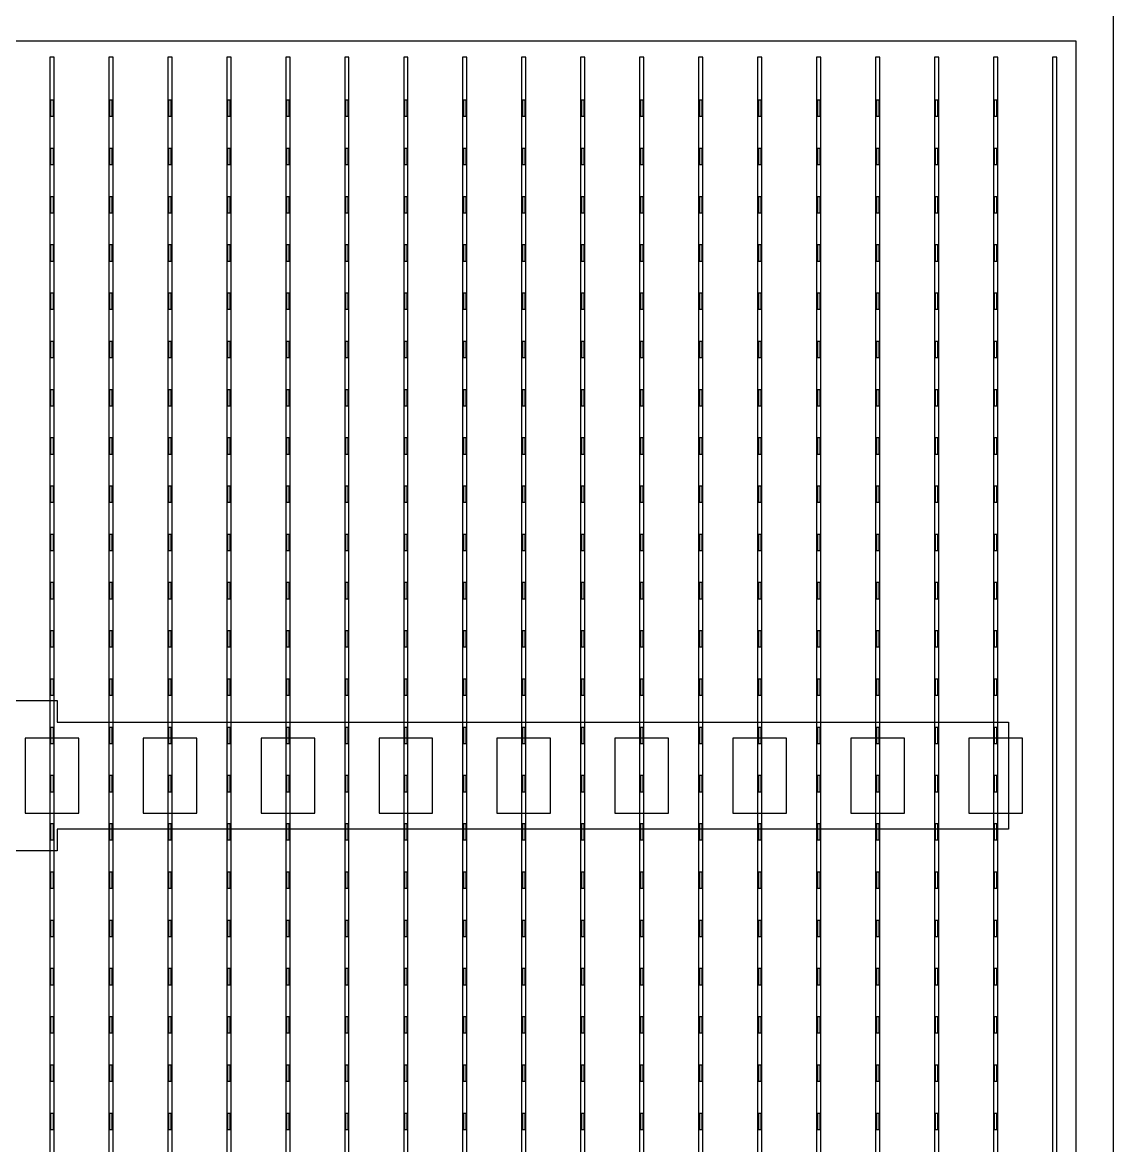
# Model space of a CAD drawing. Header units: millimetres. Extents: x -18 to 142, y -7 to 153.
# Drawn here: x 114.7 to 124.87, y 51.55 to 62.02 of the extents above; entities that cross this region are included whole.
import ezdxf

# ---------------------------------------------------------------- set-up
doc = ezdxf.new("R2010")
doc.units = ezdxf.units.MM
for name, color, linetype in [('BUSBARS', 3, 'Continuous'), ('CELLS', 5, 'Continuous'), ('CONTACT_PADS', 2, 'Continuous'), ('DICING', 4, 'Continuous'), ('FINGERS', 1, 'Continuous'), ('INSULATION', 2, 'Continuous')]:
    doc.layers.add(name, color=color, linetype=linetype)

msp = doc.modelspace()

# ---------------------------------------------------------------- linework, layer by layer
at = {"layer": 'BUSBARS'}
msp.add_lwpolyline([(123.89, 55.5), (123.89, 54.5), (115.02, 54.5), (115.02, 54.3), (113.82, 54.3), (113.82, 54.5), (104.95, 54.5), (104.95, 55.5), (113.82, 55.5), (113.82, 55.7), (115.02, 55.7), (115.02, 55.5), (123.89, 55.5)], close=True, dxfattribs=at)
at = {"layer": 'CELLS'}
msp.add_lwpolyline([(124.87, 41.3), (124.87, 62.2), (103.97, 62.2), (103.97, 41.3), (124.87, 41.3)], close=True, dxfattribs=at)
at = {"layer": 'CONTACT_PADS'}
for points in [[(114.983, 61.15), (114.983, 61.3), (114.958, 61.3), (114.958, 61.15), (114.983, 61.15)], [(115.533, 61.15), (115.533, 61.3), (115.508, 61.3), (115.508, 61.15), (115.533, 61.15)], [(116.083, 61.15), (116.083, 61.3), (116.058, 61.3), (116.058, 61.15), (116.083, 61.15)], [(116.633, 61.15), (116.633, 61.3), (116.608, 61.3), (116.608, 61.15), (116.633, 61.15)], [(117.183, 61.15), (117.183, 61.3), (117.158, 61.3), (117.158, 61.15), (117.183, 61.15)], [(117.733, 61.15), (117.733, 61.3), (117.708, 61.3), (117.708, 61.15), (117.733, 61.15)], [(118.283, 61.15), (118.283, 61.3), (118.258, 61.3), (118.258, 61.15), (118.283, 61.15)], [(118.833, 61.15), (118.833, 61.3), (118.808, 61.3), (118.808, 61.15), (118.833, 61.15)], [(119.383, 61.15), (119.383, 61.3), (119.358, 61.3), (119.358, 61.15), (119.383, 61.15)], [(119.933, 61.15), (119.933, 61.3), (119.908, 61.3), (119.908, 61.15), (119.933, 61.15)], [(120.483, 61.15), (120.483, 61.3), (120.458, 61.3), (120.458, 61.15), (120.483, 61.15)], [(121.033, 61.15), (121.033, 61.3), (121.008, 61.3), (121.008, 61.15), (121.033, 61.15)], [(121.583, 61.15), (121.583, 61.3), (121.558, 61.3), (121.558, 61.15), (121.583, 61.15)], [(122.133, 61.15), (122.133, 61.3), (122.108, 61.3), (122.108, 61.15), (122.133, 61.15)], [(122.683, 61.15), (122.683, 61.3), (122.658, 61.3), (122.658, 61.15), (122.683, 61.15)], [(123.233, 61.15), (123.233, 61.3), (123.208, 61.3), (123.208, 61.15), (123.233, 61.15)], [(123.783, 61.15), (123.783, 61.3), (123.758, 61.3), (123.758, 61.15), (123.783, 61.15)], [(114.983, 60.7), (114.983, 60.85), (114.958, 60.85), (114.958, 60.7), (114.983, 60.7)], [(115.533, 60.7), (115.533, 60.85), (115.508, 60.85), (115.508, 60.7), (115.533, 60.7)], [(116.083, 60.7), (116.083, 60.85), (116.058, 60.85), (116.058, 60.7), (116.083, 60.7)], [(116.633, 60.7), (116.633, 60.85), (116.608, 60.85), (116.608, 60.7), (116.633, 60.7)], [(117.183, 60.7), (117.183, 60.85), (117.158, 60.85), (117.158, 60.7), (117.183, 60.7)], [(117.733, 60.7), (117.733, 60.85), (117.708, 60.85), (117.708, 60.7), (117.733, 60.7)], [(118.283, 60.7), (118.283, 60.85), (118.258, 60.85), (118.258, 60.7), (118.283, 60.7)], [(118.833, 60.7), (118.833, 60.85), (118.808, 60.85), (118.808, 60.7), (118.833, 60.7)], [(119.383, 60.7), (119.383, 60.85), (119.358, 60.85), (119.358, 60.7), (119.383, 60.7)], [(119.933, 60.7), (119.933, 60.85), (119.908, 60.85), (119.908, 60.7), (119.933, 60.7)], [(120.483, 60.7), (120.483, 60.85), (120.458, 60.85), (120.458, 60.7), (120.483, 60.7)], [(121.033, 60.7), (121.033, 60.85), (121.008, 60.85), (121.008, 60.7), (121.033, 60.7)], [(121.583, 60.7), (121.583, 60.85), (121.558, 60.85), (121.558, 60.7), (121.583, 60.7)], [(122.133, 60.7), (122.133, 60.85), (122.108, 60.85), (122.108, 60.7), (122.133, 60.7)], [(122.683, 60.7), (122.683, 60.85), (122.658, 60.85), (122.658, 60.7), (122.683, 60.7)], [(123.233, 60.7), (123.233, 60.85), (123.208, 60.85), (123.208, 60.7), (123.233, 60.7)], [(123.783, 60.7), (123.783, 60.85), (123.758, 60.85), (123.758, 60.7), (123.783, 60.7)], [(114.983, 60.25), (114.983, 60.4), (114.958, 60.4), (114.958, 60.25), (114.983, 60.25)], [(115.533, 60.25), (115.533, 60.4), (115.508, 60.4), (115.508, 60.25), (115.533, 60.25)], [(116.083, 60.25), (116.083, 60.4), (116.058, 60.4), (116.058, 60.25), (116.083, 60.25)], [(116.633, 60.25), (116.633, 60.4), (116.608, 60.4), (116.608, 60.25), (116.633, 60.25)], [(117.183, 60.25), (117.183, 60.4), (117.158, 60.4), (117.158, 60.25), (117.183, 60.25)], [(117.733, 60.25), (117.733, 60.4), (117.708, 60.4), (117.708, 60.25), (117.733, 60.25)], [(118.283, 60.25), (118.283, 60.4), (118.258, 60.4), (118.258, 60.25), (118.283, 60.25)], [(118.833, 60.25), (118.833, 60.4), (118.808, 60.4), (118.808, 60.25), (118.833, 60.25)], [(119.383, 60.25), (119.383, 60.4), (119.358, 60.4), (119.358, 60.25), (119.383, 60.25)], [(119.933, 60.25), (119.933, 60.4), (119.908, 60.4), (119.908, 60.25), (119.933, 60.25)], [(120.483, 60.25), (120.483, 60.4), (120.458, 60.4), (120.458, 60.25), (120.483, 60.25)], [(121.033, 60.25), (121.033, 60.4), (121.008, 60.4), (121.008, 60.25), (121.033, 60.25)], [(121.583, 60.25), (121.583, 60.4), (121.558, 60.4), (121.558, 60.25), (121.583, 60.25)], [(122.133, 60.25), (122.133, 60.4), (122.108, 60.4), (122.108, 60.25), (122.133, 60.25)], [(122.683, 60.25), (122.683, 60.4), (122.658, 60.4), (122.658, 60.25), (122.683, 60.25)], [(123.233, 60.25), (123.233, 60.4), (123.208, 60.4), (123.208, 60.25), (123.233, 60.25)], [(123.783, 60.25), (123.783, 60.4), (123.758, 60.4), (123.758, 60.25), (123.783, 60.25)], [(114.983, 59.8), (114.983, 59.95), (114.958, 59.95), (114.958, 59.8), (114.983, 59.8)], [(115.533, 59.8), (115.533, 59.95), (115.508, 59.95), (115.508, 59.8), (115.533, 59.8)], [(116.083, 59.8), (116.083, 59.95), (116.058, 59.95), (116.058, 59.8), (116.083, 59.8)], [(116.633, 59.8), (116.633, 59.95), (116.608, 59.95), (116.608, 59.8), (116.633, 59.8)], [(117.183, 59.8), (117.183, 59.95), (117.158, 59.95), (117.158, 59.8), (117.183, 59.8)], [(117.733, 59.8), (117.733, 59.95), (117.708, 59.95), (117.708, 59.8), (117.733, 59.8)], [(118.283, 59.8), (118.283, 59.95), (118.258, 59.95), (118.258, 59.8), (118.283, 59.8)], [(118.833, 59.8), (118.833, 59.95), (118.808, 59.95), (118.808, 59.8), (118.833, 59.8)], [(119.383, 59.8), (119.383, 59.95), (119.358, 59.95), (119.358, 59.8), (119.383, 59.8)], [(119.933, 59.8), (119.933, 59.95), (119.908, 59.95), (119.908, 59.8), (119.933, 59.8)], [(120.483, 59.8), (120.483, 59.95), (120.458, 59.95), (120.458, 59.8), (120.483, 59.8)], [(121.033, 59.8), (121.033, 59.95), (121.008, 59.95), (121.008, 59.8), (121.033, 59.8)], [(121.583, 59.8), (121.583, 59.95), (121.558, 59.95), (121.558, 59.8), (121.583, 59.8)], [(122.133, 59.8), (122.133, 59.95), (122.108, 59.95), (122.108, 59.8), (122.133, 59.8)], [(122.683, 59.8), (122.683, 59.95), (122.658, 59.95), (122.658, 59.8), (122.683, 59.8)], [(123.233, 59.8), (123.233, 59.95), (123.208, 59.95), (123.208, 59.8), (123.233, 59.8)], [(123.783, 59.8), (123.783, 59.95), (123.758, 59.95), (123.758, 59.8), (123.783, 59.8)], [(114.983, 59.35), (114.983, 59.5), (114.958, 59.5), (114.958, 59.35), (114.983, 59.35)], [(115.533, 59.35), (115.533, 59.5), (115.508, 59.5), (115.508, 59.35), (115.533, 59.35)], [(116.083, 59.35), (116.083, 59.5), (116.058, 59.5), (116.058, 59.35), (116.083, 59.35)], [(116.633, 59.35), (116.633, 59.5), (116.608, 59.5), (116.608, 59.35), (116.633, 59.35)], [(117.183, 59.35), (117.183, 59.5), (117.158, 59.5), (117.158, 59.35), (117.183, 59.35)], [(117.733, 59.35), (117.733, 59.5), (117.708, 59.5), (117.708, 59.35), (117.733, 59.35)], [(118.283, 59.35), (118.283, 59.5), (118.258, 59.5), (118.258, 59.35), (118.283, 59.35)], [(118.833, 59.35), (118.833, 59.5), (118.808, 59.5), (118.808, 59.35), (118.833, 59.35)], [(119.383, 59.35), (119.383, 59.5), (119.358, 59.5), (119.358, 59.35), (119.383, 59.35)], [(119.933, 59.35), (119.933, 59.5), (119.908, 59.5), (119.908, 59.35), (119.933, 59.35)], [(120.483, 59.35), (120.483, 59.5), (120.458, 59.5), (120.458, 59.35), (120.483, 59.35)], [(121.033, 59.35), (121.033, 59.5), (121.008, 59.5), (121.008, 59.35), (121.033, 59.35)], [(121.583, 59.35), (121.583, 59.5), (121.558, 59.5), (121.558, 59.35), (121.583, 59.35)], [(122.133, 59.35), (122.133, 59.5), (122.108, 59.5), (122.108, 59.35), (122.133, 59.35)], [(122.683, 59.35), (122.683, 59.5), (122.658, 59.5), (122.658, 59.35), (122.683, 59.35)], [(123.233, 59.35), (123.233, 59.5), (123.208, 59.5), (123.208, 59.35), (123.233, 59.35)], [(123.783, 59.35), (123.783, 59.5), (123.758, 59.5), (123.758, 59.35), (123.783, 59.35)], [(114.983, 58.9), (114.983, 59.05), (114.958, 59.05), (114.958, 58.9), (114.983, 58.9)], [(115.533, 58.9), (115.533, 59.05), (115.508, 59.05), (115.508, 58.9), (115.533, 58.9)], [(116.083, 58.9), (116.083, 59.05), (116.058, 59.05), (116.058, 58.9), (116.083, 58.9)], [(116.633, 58.9), (116.633, 59.05), (116.608, 59.05), (116.608, 58.9), (116.633, 58.9)], [(117.183, 58.9), (117.183, 59.05), (117.158, 59.05), (117.158, 58.9), (117.183, 58.9)], [(117.733, 58.9), (117.733, 59.05), (117.708, 59.05), (117.708, 58.9), (117.733, 58.9)], [(118.283, 58.9), (118.283, 59.05), (118.258, 59.05), (118.258, 58.9), (118.283, 58.9)], [(118.833, 58.9), (118.833, 59.05), (118.808, 59.05), (118.808, 58.9), (118.833, 58.9)], [(119.383, 58.9), (119.383, 59.05), (119.358, 59.05), (119.358, 58.9), (119.383, 58.9)], [(119.933, 58.9), (119.933, 59.05), (119.908, 59.05), (119.908, 58.9), (119.933, 58.9)], [(120.483, 58.9), (120.483, 59.05), (120.458, 59.05), (120.458, 58.9), (120.483, 58.9)], [(121.033, 58.9), (121.033, 59.05), (121.008, 59.05), (121.008, 58.9), (121.033, 58.9)], [(121.583, 58.9), (121.583, 59.05), (121.558, 59.05), (121.558, 58.9), (121.583, 58.9)], [(122.133, 58.9), (122.133, 59.05), (122.108, 59.05), (122.108, 58.9), (122.133, 58.9)], [(122.683, 58.9), (122.683, 59.05), (122.658, 59.05), (122.658, 58.9), (122.683, 58.9)], [(123.233, 58.9), (123.233, 59.05), (123.208, 59.05), (123.208, 58.9), (123.233, 58.9)], [(123.783, 58.9), (123.783, 59.05), (123.758, 59.05), (123.758, 58.9), (123.783, 58.9)], [(114.983, 58.45), (114.983, 58.6), (114.958, 58.6), (114.958, 58.45), (114.983, 58.45)], [(115.533, 58.45), (115.533, 58.6), (115.508, 58.6), (115.508, 58.45), (115.533, 58.45)], [(116.083, 58.45), (116.083, 58.6), (116.058, 58.6), (116.058, 58.45), (116.083, 58.45)], [(116.633, 58.45), (116.633, 58.6), (116.608, 58.6), (116.608, 58.45), (116.633, 58.45)], [(117.183, 58.45), (117.183, 58.6), (117.158, 58.6), (117.158, 58.45), (117.183, 58.45)], [(117.733, 58.45), (117.733, 58.6), (117.708, 58.6), (117.708, 58.45), (117.733, 58.45)], [(118.283, 58.45), (118.283, 58.6), (118.258, 58.6), (118.258, 58.45), (118.283, 58.45)], [(118.833, 58.45), (118.833, 58.6), (118.808, 58.6), (118.808, 58.45), (118.833, 58.45)], [(119.383, 58.45), (119.383, 58.6), (119.358, 58.6), (119.358, 58.45), (119.383, 58.45)], [(119.933, 58.45), (119.933, 58.6), (119.908, 58.6), (119.908, 58.45), (119.933, 58.45)], [(120.483, 58.45), (120.483, 58.6), (120.458, 58.6), (120.458, 58.45), (120.483, 58.45)], [(121.033, 58.45), (121.033, 58.6), (121.008, 58.6), (121.008, 58.45), (121.033, 58.45)], [(121.583, 58.45), (121.583, 58.6), (121.558, 58.6), (121.558, 58.45), (121.583, 58.45)], [(122.133, 58.45), (122.133, 58.6), (122.108, 58.6), (122.108, 58.45), (122.133, 58.45)], [(122.683, 58.45), (122.683, 58.6), (122.658, 58.6), (122.658, 58.45), (122.683, 58.45)], [(123.233, 58.45), (123.233, 58.6), (123.208, 58.6), (123.208, 58.45), (123.233, 58.45)], [(123.783, 58.45), (123.783, 58.6), (123.758, 58.6), (123.758, 58.45), (123.783, 58.45)], [(114.983, 58), (114.983, 58.15), (114.958, 58.15), (114.958, 58), (114.983, 58)], [(115.533, 58), (115.533, 58.15), (115.508, 58.15), (115.508, 58), (115.533, 58)], [(116.083, 58), (116.083, 58.15), (116.058, 58.15), (116.058, 58), (116.083, 58)], [(116.633, 58), (116.633, 58.15), (116.608, 58.15), (116.608, 58), (116.633, 58)], [(117.183, 58), (117.183, 58.15), (117.158, 58.15), (117.158, 58), (117.183, 58)], [(117.733, 58), (117.733, 58.15), (117.708, 58.15), (117.708, 58), (117.733, 58)], [(118.283, 58), (118.283, 58.15), (118.258, 58.15), (118.258, 58), (118.283, 58)], [(118.833, 58), (118.833, 58.15), (118.808, 58.15), (118.808, 58), (118.833, 58)], [(119.383, 58), (119.383, 58.15), (119.358, 58.15), (119.358, 58), (119.383, 58)], [(119.933, 58), (119.933, 58.15), (119.908, 58.15), (119.908, 58), (119.933, 58)], [(120.483, 58), (120.483, 58.15), (120.458, 58.15), (120.458, 58), (120.483, 58)], [(121.033, 58), (121.033, 58.15), (121.008, 58.15), (121.008, 58), (121.033, 58)], [(121.583, 58), (121.583, 58.15), (121.558, 58.15), (121.558, 58), (121.583, 58)], [(122.133, 58), (122.133, 58.15), (122.108, 58.15), (122.108, 58), (122.133, 58)], [(122.683, 58), (122.683, 58.15), (122.658, 58.15), (122.658, 58), (122.683, 58)], [(123.233, 58), (123.233, 58.15), (123.208, 58.15), (123.208, 58), (123.233, 58)], [(123.783, 58), (123.783, 58.15), (123.758, 58.15), (123.758, 58), (123.783, 58)], [(114.983, 57.55), (114.983, 57.7), (114.958, 57.7), (114.958, 57.55), (114.983, 57.55)], [(115.533, 57.55), (115.533, 57.7), (115.508, 57.7), (115.508, 57.55), (115.533, 57.55)], [(116.083, 57.55), (116.083, 57.7), (116.058, 57.7), (116.058, 57.55), (116.083, 57.55)], [(116.633, 57.55), (116.633, 57.7), (116.608, 57.7), (116.608, 57.55), (116.633, 57.55)], [(117.183, 57.55), (117.183, 57.7), (117.158, 57.7), (117.158, 57.55), (117.183, 57.55)], [(117.733, 57.55), (117.733, 57.7), (117.708, 57.7), (117.708, 57.55), (117.733, 57.55)], [(118.283, 57.55), (118.283, 57.7), (118.258, 57.7), (118.258, 57.55), (118.283, 57.55)], [(118.833, 57.55), (118.833, 57.7), (118.808, 57.7), (118.808, 57.55), (118.833, 57.55)], [(119.383, 57.55), (119.383, 57.7), (119.358, 57.7), (119.358, 57.55), (119.383, 57.55)], [(119.933, 57.55), (119.933, 57.7), (119.908, 57.7), (119.908, 57.55), (119.933, 57.55)], [(120.483, 57.55), (120.483, 57.7), (120.458, 57.7), (120.458, 57.55), (120.483, 57.55)], [(121.033, 57.55), (121.033, 57.7), (121.008, 57.7), (121.008, 57.55), (121.033, 57.55)], [(121.583, 57.55), (121.583, 57.7), (121.558, 57.7), (121.558, 57.55), (121.583, 57.55)], [(122.133, 57.55), (122.133, 57.7), (122.108, 57.7), (122.108, 57.55), (122.133, 57.55)], [(122.683, 57.55), (122.683, 57.7), (122.658, 57.7), (122.658, 57.55), (122.683, 57.55)], [(123.233, 57.55), (123.233, 57.7), (123.208, 57.7), (123.208, 57.55), (123.233, 57.55)], [(123.783, 57.55), (123.783, 57.7), (123.758, 57.7), (123.758, 57.55), (123.783, 57.55)], [(114.983, 57.1), (114.983, 57.25), (114.958, 57.25), (114.958, 57.1), (114.983, 57.1)], [(115.533, 57.1), (115.533, 57.25), (115.508, 57.25), (115.508, 57.1), (115.533, 57.1)], [(116.083, 57.1), (116.083, 57.25), (116.058, 57.25), (116.058, 57.1), (116.083, 57.1)], [(116.633, 57.1), (116.633, 57.25), (116.608, 57.25), (116.608, 57.1), (116.633, 57.1)], [(117.183, 57.1), (117.183, 57.25), (117.158, 57.25), (117.158, 57.1), (117.183, 57.1)], [(117.733, 57.1), (117.733, 57.25), (117.708, 57.25), (117.708, 57.1), (117.733, 57.1)], [(118.283, 57.1), (118.283, 57.25), (118.258, 57.25), (118.258, 57.1), (118.283, 57.1)], [(118.833, 57.1), (118.833, 57.25), (118.808, 57.25), (118.808, 57.1), (118.833, 57.1)], [(119.383, 57.1), (119.383, 57.25), (119.358, 57.25), (119.358, 57.1), (119.383, 57.1)], [(119.933, 57.1), (119.933, 57.25), (119.908, 57.25), (119.908, 57.1), (119.933, 57.1)], [(120.483, 57.1), (120.483, 57.25), (120.458, 57.25), (120.458, 57.1), (120.483, 57.1)], [(121.033, 57.1), (121.033, 57.25), (121.008, 57.25), (121.008, 57.1), (121.033, 57.1)], [(121.583, 57.1), (121.583, 57.25), (121.558, 57.25), (121.558, 57.1), (121.583, 57.1)], [(122.133, 57.1), (122.133, 57.25), (122.108, 57.25), (122.108, 57.1), (122.133, 57.1)], [(122.683, 57.1), (122.683, 57.25), (122.658, 57.25), (122.658, 57.1), (122.683, 57.1)], [(123.233, 57.1), (123.233, 57.25), (123.208, 57.25), (123.208, 57.1), (123.233, 57.1)], [(123.783, 57.1), (123.783, 57.25), (123.758, 57.25), (123.758, 57.1), (123.783, 57.1)], [(114.983, 56.65), (114.983, 56.8), (114.958, 56.8), (114.958, 56.65), (114.983, 56.65)], [(115.533, 56.65), (115.533, 56.8), (115.508, 56.8), (115.508, 56.65), (115.533, 56.65)], [(116.083, 56.65), (116.083, 56.8), (116.058, 56.8), (116.058, 56.65), (116.083, 56.65)], [(116.633, 56.65), (116.633, 56.8), (116.608, 56.8), (116.608, 56.65), (116.633, 56.65)], [(117.183, 56.65), (117.183, 56.8), (117.158, 56.8), (117.158, 56.65), (117.183, 56.65)], [(117.733, 56.65), (117.733, 56.8), (117.708, 56.8), (117.708, 56.65), (117.733, 56.65)], [(118.283, 56.65), (118.283, 56.8), (118.258, 56.8), (118.258, 56.65), (118.283, 56.65)], [(118.833, 56.65), (118.833, 56.8), (118.808, 56.8), (118.808, 56.65), (118.833, 56.65)], [(119.383, 56.65), (119.383, 56.8), (119.358, 56.8), (119.358, 56.65), (119.383, 56.65)], [(119.933, 56.65), (119.933, 56.8), (119.908, 56.8), (119.908, 56.65), (119.933, 56.65)], [(120.483, 56.65), (120.483, 56.8), (120.458, 56.8), (120.458, 56.65), (120.483, 56.65)], [(121.033, 56.65), (121.033, 56.8), (121.008, 56.8), (121.008, 56.65), (121.033, 56.65)], [(121.583, 56.65), (121.583, 56.8), (121.558, 56.8), (121.558, 56.65), (121.583, 56.65)], [(122.133, 56.65), (122.133, 56.8), (122.108, 56.8), (122.108, 56.65), (122.133, 56.65)], [(122.683, 56.65), (122.683, 56.8), (122.658, 56.8), (122.658, 56.65), (122.683, 56.65)], [(123.233, 56.65), (123.233, 56.8), (123.208, 56.8), (123.208, 56.65), (123.233, 56.65)], [(123.783, 56.65), (123.783, 56.8), (123.758, 56.8), (123.758, 56.65), (123.783, 56.65)], [(114.983, 56.2), (114.983, 56.35), (114.958, 56.35), (114.958, 56.2), (114.983, 56.2)], [(115.533, 56.2), (115.533, 56.35), (115.508, 56.35), (115.508, 56.2), (115.533, 56.2)], [(116.083, 56.2), (116.083, 56.35), (116.058, 56.35), (116.058, 56.2), (116.083, 56.2)], [(116.633, 56.2), (116.633, 56.35), (116.608, 56.35), (116.608, 56.2), (116.633, 56.2)], [(117.183, 56.2), (117.183, 56.35), (117.158, 56.35), (117.158, 56.2), (117.183, 56.2)], [(117.733, 56.2), (117.733, 56.35), (117.708, 56.35), (117.708, 56.2), (117.733, 56.2)], [(118.283, 56.2), (118.283, 56.35), (118.258, 56.35), (118.258, 56.2), (118.283, 56.2)], [(118.833, 56.2), (118.833, 56.35), (118.808, 56.35), (118.808, 56.2), (118.833, 56.2)], [(119.383, 56.2), (119.383, 56.35), (119.358, 56.35), (119.358, 56.2), (119.383, 56.2)], [(119.933, 56.2), (119.933, 56.35), (119.908, 56.35), (119.908, 56.2), (119.933, 56.2)], [(120.483, 56.2), (120.483, 56.35), (120.458, 56.35), (120.458, 56.2), (120.483, 56.2)], [(121.033, 56.2), (121.033, 56.35), (121.008, 56.35), (121.008, 56.2), (121.033, 56.2)], [(121.583, 56.2), (121.583, 56.35), (121.558, 56.35), (121.558, 56.2), (121.583, 56.2)], [(122.133, 56.2), (122.133, 56.35), (122.108, 56.35), (122.108, 56.2), (122.133, 56.2)], [(122.683, 56.2), (122.683, 56.35), (122.658, 56.35), (122.658, 56.2), (122.683, 56.2)], [(123.233, 56.2), (123.233, 56.35), (123.208, 56.35), (123.208, 56.2), (123.233, 56.2)], [(123.783, 56.2), (123.783, 56.35), (123.758, 56.35), (123.758, 56.2), (123.783, 56.2)], [(114.983, 55.75), (114.983, 55.9), (114.958, 55.9), (114.958, 55.75), (114.983, 55.75)], [(115.533, 55.75), (115.533, 55.9), (115.508, 55.9), (115.508, 55.75), (115.533, 55.75)], [(116.083, 55.75), (116.083, 55.9), (116.058, 55.9), (116.058, 55.75), (116.083, 55.75)], [(116.633, 55.75), (116.633, 55.9), (116.608, 55.9), (116.608, 55.75), (116.633, 55.75)], [(117.183, 55.75), (117.183, 55.9), (117.158, 55.9), (117.158, 55.75), (117.183, 55.75)], [(117.733, 55.75), (117.733, 55.9), (117.708, 55.9), (117.708, 55.75), (117.733, 55.75)], [(118.283, 55.75), (118.283, 55.9), (118.258, 55.9), (118.258, 55.75), (118.283, 55.75)], [(118.833, 55.75), (118.833, 55.9), (118.808, 55.9), (118.808, 55.75), (118.833, 55.75)], [(119.383, 55.75), (119.383, 55.9), (119.358, 55.9), (119.358, 55.75), (119.383, 55.75)], [(119.933, 55.75), (119.933, 55.9), (119.908, 55.9), (119.908, 55.75), (119.933, 55.75)], [(120.483, 55.75), (120.483, 55.9), (120.458, 55.9), (120.458, 55.75), (120.483, 55.75)], [(121.033, 55.75), (121.033, 55.9), (121.008, 55.9), (121.008, 55.75), (121.033, 55.75)], [(121.583, 55.75), (121.583, 55.9), (121.558, 55.9), (121.558, 55.75), (121.583, 55.75)], [(122.133, 55.75), (122.133, 55.9), (122.108, 55.9), (122.108, 55.75), (122.133, 55.75)], [(122.683, 55.75), (122.683, 55.9), (122.658, 55.9), (122.658, 55.75), (122.683, 55.75)], [(123.233, 55.75), (123.233, 55.9), (123.208, 55.9), (123.208, 55.75), (123.233, 55.75)], [(123.783, 55.75), (123.783, 55.9), (123.758, 55.9), (123.758, 55.75), (123.783, 55.75)], [(114.983, 55.3), (114.983, 55.45), (114.958, 55.45), (114.958, 55.3), (114.983, 55.3)], [(115.533, 55.3), (115.533, 55.45), (115.508, 55.45), (115.508, 55.3), (115.533, 55.3)], [(116.083, 55.3), (116.083, 55.45), (116.058, 55.45), (116.058, 55.3), (116.083, 55.3)], [(116.633, 55.3), (116.633, 55.45), (116.608, 55.45), (116.608, 55.3), (116.633, 55.3)], [(117.183, 55.3), (117.183, 55.45), (117.158, 55.45), (117.158, 55.3), (117.183, 55.3)], [(117.733, 55.3), (117.733, 55.45), (117.708, 55.45), (117.708, 55.3), (117.733, 55.3)], [(118.283, 55.3), (118.283, 55.45), (118.258, 55.45), (118.258, 55.3), (118.283, 55.3)], [(118.833, 55.3), (118.833, 55.45), (118.808, 55.45), (118.808, 55.3), (118.833, 55.3)], [(119.383, 55.3), (119.383, 55.45), (119.358, 55.45), (119.358, 55.3), (119.383, 55.3)], [(119.933, 55.3), (119.933, 55.45), (119.908, 55.45), (119.908, 55.3), (119.933, 55.3)], [(120.483, 55.3), (120.483, 55.45), (120.458, 55.45), (120.458, 55.3), (120.483, 55.3)], [(121.033, 55.3), (121.033, 55.45), (121.008, 55.45), (121.008, 55.3), (121.033, 55.3)], [(121.583, 55.3), (121.583, 55.45), (121.558, 55.45), (121.558, 55.3), (121.583, 55.3)], [(122.133, 55.3), (122.133, 55.45), (122.108, 55.45), (122.108, 55.3), (122.133, 55.3)], [(122.683, 55.3), (122.683, 55.45), (122.658, 55.45), (122.658, 55.3), (122.683, 55.3)], [(123.233, 55.3), (123.233, 55.45), (123.208, 55.45), (123.208, 55.3), (123.233, 55.3)], [(123.783, 55.3), (123.783, 55.45), (123.758, 55.45), (123.758, 55.3), (123.783, 55.3)], [(114.983, 54.85), (114.983, 55), (114.958, 55), (114.958, 54.85), (114.983, 54.85)], [(115.533, 54.85), (115.533, 55), (115.508, 55), (115.508, 54.85), (115.533, 54.85)], [(116.083, 54.85), (116.083, 55), (116.058, 55), (116.058, 54.85), (116.083, 54.85)], [(116.633, 54.85), (116.633, 55), (116.608, 55), (116.608, 54.85), (116.633, 54.85)], [(117.183, 54.85), (117.183, 55), (117.158, 55), (117.158, 54.85), (117.183, 54.85)], [(117.733, 54.85), (117.733, 55), (117.708, 55), (117.708, 54.85), (117.733, 54.85)], [(118.283, 54.85), (118.283, 55), (118.258, 55), (118.258, 54.85), (118.283, 54.85)], [(118.833, 54.85), (118.833, 55), (118.808, 55), (118.808, 54.85), (118.833, 54.85)], [(119.383, 54.85), (119.383, 55), (119.358, 55), (119.358, 54.85), (119.383, 54.85)], [(119.933, 54.85), (119.933, 55), (119.908, 55), (119.908, 54.85), (119.933, 54.85)], [(120.483, 54.85), (120.483, 55), (120.458, 55), (120.458, 54.85), (120.483, 54.85)], [(121.033, 54.85), (121.033, 55), (121.008, 55), (121.008, 54.85), (121.033, 54.85)], [(121.583, 54.85), (121.583, 55), (121.558, 55), (121.558, 54.85), (121.583, 54.85)], [(122.133, 54.85), (122.133, 55), (122.108, 55), (122.108, 54.85), (122.133, 54.85)], [(122.683, 54.85), (122.683, 55), (122.658, 55), (122.658, 54.85), (122.683, 54.85)], [(123.233, 54.85), (123.233, 55), (123.208, 55), (123.208, 54.85), (123.233, 54.85)], [(123.783, 54.85), (123.783, 55), (123.758, 55), (123.758, 54.85), (123.783, 54.85)], [(114.983, 54.4), (114.983, 54.55), (114.958, 54.55), (114.958, 54.4), (114.983, 54.4)], [(115.533, 54.4), (115.533, 54.55), (115.508, 54.55), (115.508, 54.4), (115.533, 54.4)], [(116.083, 54.4), (116.083, 54.55), (116.058, 54.55), (116.058, 54.4), (116.083, 54.4)], [(116.633, 54.4), (116.633, 54.55), (116.608, 54.55), (116.608, 54.4), (116.633, 54.4)], [(117.183, 54.4), (117.183, 54.55), (117.158, 54.55), (117.158, 54.4), (117.183, 54.4)], [(117.733, 54.4), (117.733, 54.55), (117.708, 54.55), (117.708, 54.4), (117.733, 54.4)], [(118.283, 54.4), (118.283, 54.55), (118.258, 54.55), (118.258, 54.4), (118.283, 54.4)], [(118.833, 54.4), (118.833, 54.55), (118.808, 54.55), (118.808, 54.4), (118.833, 54.4)], [(119.383, 54.4), (119.383, 54.55), (119.358, 54.55), (119.358, 54.4), (119.383, 54.4)], [(119.933, 54.4), (119.933, 54.55), (119.908, 54.55), (119.908, 54.4), (119.933, 54.4)], [(120.483, 54.4), (120.483, 54.55), (120.458, 54.55), (120.458, 54.4), (120.483, 54.4)], [(121.033, 54.4), (121.033, 54.55), (121.008, 54.55), (121.008, 54.4), (121.033, 54.4)], [(121.583, 54.4), (121.583, 54.55), (121.558, 54.55), (121.558, 54.4), (121.583, 54.4)], [(122.133, 54.4), (122.133, 54.55), (122.108, 54.55), (122.108, 54.4), (122.133, 54.4)], [(122.683, 54.4), (122.683, 54.55), (122.658, 54.55), (122.658, 54.4), (122.683, 54.4)], [(123.233, 54.4), (123.233, 54.55), (123.208, 54.55), (123.208, 54.4), (123.233, 54.4)], [(123.783, 54.4), (123.783, 54.55), (123.758, 54.55), (123.758, 54.4), (123.783, 54.4)], [(114.983, 53.95), (114.983, 54.1), (114.958, 54.1), (114.958, 53.95), (114.983, 53.95)], [(115.533, 53.95), (115.533, 54.1), (115.508, 54.1), (115.508, 53.95), (115.533, 53.95)], [(116.083, 53.95), (116.083, 54.1), (116.058, 54.1), (116.058, 53.95), (116.083, 53.95)], [(116.633, 53.95), (116.633, 54.1), (116.608, 54.1), (116.608, 53.95), (116.633, 53.95)], [(117.183, 53.95), (117.183, 54.1), (117.158, 54.1), (117.158, 53.95), (117.183, 53.95)], [(117.733, 53.95), (117.733, 54.1), (117.708, 54.1), (117.708, 53.95), (117.733, 53.95)], [(118.283, 53.95), (118.283, 54.1), (118.258, 54.1), (118.258, 53.95), (118.283, 53.95)], [(118.833, 53.95), (118.833, 54.1), (118.808, 54.1), (118.808, 53.95), (118.833, 53.95)], [(119.383, 53.95), (119.383, 54.1), (119.358, 54.1), (119.358, 53.95), (119.383, 53.95)], [(119.933, 53.95), (119.933, 54.1), (119.908, 54.1), (119.908, 53.95), (119.933, 53.95)], [(120.483, 53.95), (120.483, 54.1), (120.458, 54.1), (120.458, 53.95), (120.483, 53.95)], [(121.033, 53.95), (121.033, 54.1), (121.008, 54.1), (121.008, 53.95), (121.033, 53.95)], [(121.583, 53.95), (121.583, 54.1), (121.558, 54.1), (121.558, 53.95), (121.583, 53.95)], [(122.133, 53.95), (122.133, 54.1), (122.108, 54.1), (122.108, 53.95), (122.133, 53.95)], [(122.683, 53.95), (122.683, 54.1), (122.658, 54.1), (122.658, 53.95), (122.683, 53.95)], [(123.233, 53.95), (123.233, 54.1), (123.208, 54.1), (123.208, 53.95), (123.233, 53.95)], [(123.783, 53.95), (123.783, 54.1), (123.758, 54.1), (123.758, 53.95), (123.783, 53.95)], [(114.983, 53.5), (114.983, 53.65), (114.958, 53.65), (114.958, 53.5), (114.983, 53.5)], [(115.533, 53.5), (115.533, 53.65), (115.508, 53.65), (115.508, 53.5), (115.533, 53.5)], [(116.083, 53.5), (116.083, 53.65), (116.058, 53.65), (116.058, 53.5), (116.083, 53.5)], [(116.633, 53.5), (116.633, 53.65), (116.608, 53.65), (116.608, 53.5), (116.633, 53.5)], [(117.183, 53.5), (117.183, 53.65), (117.158, 53.65), (117.158, 53.5), (117.183, 53.5)], [(117.733, 53.5), (117.733, 53.65), (117.708, 53.65), (117.708, 53.5), (117.733, 53.5)], [(118.283, 53.5), (118.283, 53.65), (118.258, 53.65), (118.258, 53.5), (118.283, 53.5)], [(118.833, 53.5), (118.833, 53.65), (118.808, 53.65), (118.808, 53.5), (118.833, 53.5)], [(119.383, 53.5), (119.383, 53.65), (119.358, 53.65), (119.358, 53.5), (119.383, 53.5)], [(119.933, 53.5), (119.933, 53.65), (119.908, 53.65), (119.908, 53.5), (119.933, 53.5)], [(120.483, 53.5), (120.483, 53.65), (120.458, 53.65), (120.458, 53.5), (120.483, 53.5)], [(121.033, 53.5), (121.033, 53.65), (121.008, 53.65), (121.008, 53.5), (121.033, 53.5)], [(121.583, 53.5), (121.583, 53.65), (121.558, 53.65), (121.558, 53.5), (121.583, 53.5)], [(122.133, 53.5), (122.133, 53.65), (122.108, 53.65), (122.108, 53.5), (122.133, 53.5)], [(122.683, 53.5), (122.683, 53.65), (122.658, 53.65), (122.658, 53.5), (122.683, 53.5)], [(123.233, 53.5), (123.233, 53.65), (123.208, 53.65), (123.208, 53.5), (123.233, 53.5)], [(123.783, 53.5), (123.783, 53.65), (123.758, 53.65), (123.758, 53.5), (123.783, 53.5)], [(114.983, 53.05), (114.983, 53.2), (114.958, 53.2), (114.958, 53.05), (114.983, 53.05)], [(115.533, 53.05), (115.533, 53.2), (115.508, 53.2), (115.508, 53.05), (115.533, 53.05)], [(116.083, 53.05), (116.083, 53.2), (116.058, 53.2), (116.058, 53.05), (116.083, 53.05)], [(116.633, 53.05), (116.633, 53.2), (116.608, 53.2), (116.608, 53.05), (116.633, 53.05)], [(117.183, 53.05), (117.183, 53.2), (117.158, 53.2), (117.158, 53.05), (117.183, 53.05)], [(117.733, 53.05), (117.733, 53.2), (117.708, 53.2), (117.708, 53.05), (117.733, 53.05)], [(118.283, 53.05), (118.283, 53.2), (118.258, 53.2), (118.258, 53.05), (118.283, 53.05)], [(118.833, 53.05), (118.833, 53.2), (118.808, 53.2), (118.808, 53.05), (118.833, 53.05)], [(119.383, 53.05), (119.383, 53.2), (119.358, 53.2), (119.358, 53.05), (119.383, 53.05)], [(119.933, 53.05), (119.933, 53.2), (119.908, 53.2), (119.908, 53.05), (119.933, 53.05)], [(120.483, 53.05), (120.483, 53.2), (120.458, 53.2), (120.458, 53.05), (120.483, 53.05)], [(121.033, 53.05), (121.033, 53.2), (121.008, 53.2), (121.008, 53.05), (121.033, 53.05)], [(121.583, 53.05), (121.583, 53.2), (121.558, 53.2), (121.558, 53.05), (121.583, 53.05)], [(122.133, 53.05), (122.133, 53.2), (122.108, 53.2), (122.108, 53.05), (122.133, 53.05)], [(122.683, 53.05), (122.683, 53.2), (122.658, 53.2), (122.658, 53.05), (122.683, 53.05)], [(123.233, 53.05), (123.233, 53.2), (123.208, 53.2), (123.208, 53.05), (123.233, 53.05)], [(123.783, 53.05), (123.783, 53.2), (123.758, 53.2), (123.758, 53.05), (123.783, 53.05)], [(114.983, 52.6), (114.983, 52.75), (114.958, 52.75), (114.958, 52.6), (114.983, 52.6)], [(115.533, 52.6), (115.533, 52.75), (115.508, 52.75), (115.508, 52.6), (115.533, 52.6)], [(116.083, 52.6), (116.083, 52.75), (116.058, 52.75), (116.058, 52.6), (116.083, 52.6)], [(116.633, 52.6), (116.633, 52.75), (116.608, 52.75), (116.608, 52.6), (116.633, 52.6)], [(117.183, 52.6), (117.183, 52.75), (117.158, 52.75), (117.158, 52.6), (117.183, 52.6)], [(117.733, 52.6), (117.733, 52.75), (117.708, 52.75), (117.708, 52.6), (117.733, 52.6)], [(118.283, 52.6), (118.283, 52.75), (118.258, 52.75), (118.258, 52.6), (118.283, 52.6)], [(118.833, 52.6), (118.833, 52.75), (118.808, 52.75), (118.808, 52.6), (118.833, 52.6)], [(119.383, 52.6), (119.383, 52.75), (119.358, 52.75), (119.358, 52.6), (119.383, 52.6)], [(119.933, 52.6), (119.933, 52.75), (119.908, 52.75), (119.908, 52.6), (119.933, 52.6)], [(120.483, 52.6), (120.483, 52.75), (120.458, 52.75), (120.458, 52.6), (120.483, 52.6)], [(121.033, 52.6), (121.033, 52.75), (121.008, 52.75), (121.008, 52.6), (121.033, 52.6)], [(121.583, 52.6), (121.583, 52.75), (121.558, 52.75), (121.558, 52.6), (121.583, 52.6)], [(122.133, 52.6), (122.133, 52.75), (122.108, 52.75), (122.108, 52.6), (122.133, 52.6)], [(122.683, 52.6), (122.683, 52.75), (122.658, 52.75), (122.658, 52.6), (122.683, 52.6)], [(123.233, 52.6), (123.233, 52.75), (123.208, 52.75), (123.208, 52.6), (123.233, 52.6)], [(123.783, 52.6), (123.783, 52.75), (123.758, 52.75), (123.758, 52.6), (123.783, 52.6)], [(114.983, 52.15), (114.983, 52.3), (114.958, 52.3), (114.958, 52.15), (114.983, 52.15)], [(115.533, 52.15), (115.533, 52.3), (115.508, 52.3), (115.508, 52.15), (115.533, 52.15)], [(116.083, 52.15), (116.083, 52.3), (116.058, 52.3), (116.058, 52.15), (116.083, 52.15)], [(116.633, 52.15), (116.633, 52.3), (116.608, 52.3), (116.608, 52.15), (116.633, 52.15)], [(117.183, 52.15), (117.183, 52.3), (117.158, 52.3), (117.158, 52.15), (117.183, 52.15)], [(117.733, 52.15), (117.733, 52.3), (117.708, 52.3), (117.708, 52.15), (117.733, 52.15)], [(118.283, 52.15), (118.283, 52.3), (118.258, 52.3), (118.258, 52.15), (118.283, 52.15)], [(118.833, 52.15), (118.833, 52.3), (118.808, 52.3), (118.808, 52.15), (118.833, 52.15)], [(119.383, 52.15), (119.383, 52.3), (119.358, 52.3), (119.358, 52.15), (119.383, 52.15)], [(119.933, 52.15), (119.933, 52.3), (119.908, 52.3), (119.908, 52.15), (119.933, 52.15)], [(120.483, 52.15), (120.483, 52.3), (120.458, 52.3), (120.458, 52.15), (120.483, 52.15)], [(121.033, 52.15), (121.033, 52.3), (121.008, 52.3), (121.008, 52.15), (121.033, 52.15)], [(121.583, 52.15), (121.583, 52.3), (121.558, 52.3), (121.558, 52.15), (121.583, 52.15)], [(122.133, 52.15), (122.133, 52.3), (122.108, 52.3), (122.108, 52.15), (122.133, 52.15)], [(122.683, 52.15), (122.683, 52.3), (122.658, 52.3), (122.658, 52.15), (122.683, 52.15)], [(123.233, 52.15), (123.233, 52.3), (123.208, 52.3), (123.208, 52.15), (123.233, 52.15)], [(123.783, 52.15), (123.783, 52.3), (123.758, 52.3), (123.758, 52.15), (123.783, 52.15)], [(114.983, 51.7), (114.983, 51.85), (114.958, 51.85), (114.958, 51.7), (114.983, 51.7)], [(115.533, 51.7), (115.533, 51.85), (115.508, 51.85), (115.508, 51.7), (115.533, 51.7)], [(116.083, 51.7), (116.083, 51.85), (116.058, 51.85), (116.058, 51.7), (116.083, 51.7)], [(116.633, 51.7), (116.633, 51.85), (116.608, 51.85), (116.608, 51.7), (116.633, 51.7)], [(117.183, 51.7), (117.183, 51.85), (117.158, 51.85), (117.158, 51.7), (117.183, 51.7)], [(117.733, 51.7), (117.733, 51.85), (117.708, 51.85), (117.708, 51.7), (117.733, 51.7)], [(118.283, 51.7), (118.283, 51.85), (118.258, 51.85), (118.258, 51.7), (118.283, 51.7)], [(118.833, 51.7), (118.833, 51.85), (118.808, 51.85), (118.808, 51.7), (118.833, 51.7)], [(119.383, 51.7), (119.383, 51.85), (119.358, 51.85), (119.358, 51.7), (119.383, 51.7)], [(119.933, 51.7), (119.933, 51.85), (119.908, 51.85), (119.908, 51.7), (119.933, 51.7)], [(120.483, 51.7), (120.483, 51.85), (120.458, 51.85), (120.458, 51.7), (120.483, 51.7)], [(121.033, 51.7), (121.033, 51.85), (121.008, 51.85), (121.008, 51.7), (121.033, 51.7)], [(121.583, 51.7), (121.583, 51.85), (121.558, 51.85), (121.558, 51.7), (121.583, 51.7)], [(122.133, 51.7), (122.133, 51.85), (122.108, 51.85), (122.108, 51.7), (122.133, 51.7)], [(122.683, 51.7), (122.683, 51.85), (122.658, 51.85), (122.658, 51.7), (122.683, 51.7)], [(123.233, 51.7), (123.233, 51.85), (123.208, 51.85), (123.208, 51.7), (123.233, 51.7)], [(123.783, 51.7), (123.783, 51.85), (123.758, 51.85), (123.758, 51.7), (123.783, 51.7)]]:
    msp.add_lwpolyline(points, close=True, dxfattribs=at)
at = {"layer": 'DICING'}
for q in [(124.87, 152.65), (124.87, 152.65), (124.87, 152.65), (124.87, 152.65), (124.87, 152.65), (124.87, 152.65), (124.87, 131.75), (124.87, 131.75), (124.87, 131.75), (124.87, 131.75), (124.87, 131.75), (124.87, 131.75), (124.87, 110.85), (124.87, 110.85), (124.87, 110.85), (124.87, 110.85), (124.87, 110.85), (124.87, 110.85), (124.87, 89.95), (124.87, 89.95), (124.87, 89.95), (124.87, 89.95), (124.87, 89.95), (124.87, 89.95), (124.87, 69.05), (124.87, 69.05), (124.87, 69.05), (124.87, 69.05), (124.87, 69.05), (124.87, 69.05)]:
    msp.add_line((124.87, -7.35), q, dxfattribs=at)
at = {"layer": 'FINGERS'}
for points in [[(114.99, 41.8), (114.99, 61.7), (114.95, 61.7), (114.95, 41.8), (114.99, 41.8)], [(115.54, 41.8), (115.54, 61.7), (115.5, 61.7), (115.5, 41.8), (115.54, 41.8)], [(116.09, 41.8), (116.09, 61.7), (116.05, 61.7), (116.05, 41.8), (116.09, 41.8)], [(116.64, 41.8), (116.64, 61.7), (116.6, 61.7), (116.6, 41.8), (116.64, 41.8)], [(117.19, 41.8), (117.19, 61.7), (117.15, 61.7), (117.15, 41.8), (117.19, 41.8)], [(117.74, 41.8), (117.74, 61.7), (117.7, 61.7), (117.7, 41.8), (117.74, 41.8)], [(118.29, 41.8), (118.29, 61.7), (118.25, 61.7), (118.25, 41.8), (118.29, 41.8)], [(118.84, 41.8), (118.84, 61.7), (118.8, 61.7), (118.8, 41.8), (118.84, 41.8)], [(119.39, 41.8), (119.39, 61.7), (119.35, 61.7), (119.35, 41.8), (119.39, 41.8)], [(119.94, 41.8), (119.94, 61.7), (119.9, 61.7), (119.9, 41.8), (119.94, 41.8)], [(120.49, 41.8), (120.49, 61.7), (120.45, 61.7), (120.45, 41.8), (120.49, 41.8)], [(121.04, 41.8), (121.04, 61.7), (121, 61.7), (121, 41.8), (121.04, 41.8)], [(121.59, 41.8), (121.59, 61.7), (121.55, 61.7), (121.55, 41.8), (121.59, 41.8)], [(122.14, 41.8), (122.14, 61.7), (122.1, 61.7), (122.1, 41.8), (122.14, 41.8)], [(122.69, 41.8), (122.69, 61.7), (122.65, 61.7), (122.65, 41.8), (122.69, 41.8)], [(123.24, 41.8), (123.24, 61.7), (123.2, 61.7), (123.2, 41.8), (123.24, 41.8)], [(123.79, 41.8), (123.79, 61.7), (123.75, 61.7), (123.75, 41.8), (123.79, 41.8)], [(124.34, 41.8), (124.34, 61.7), (124.3, 61.7), (124.3, 41.8), (124.34, 41.8)]]:
    msp.add_lwpolyline(points, close=True, dxfattribs=at)
at = {"layer": 'INSULATION'}
for points in [[(124.52, 41.65), (124.52, 61.85), (104.32, 61.85), (104.32, 41.65), (124.52, 41.65)], [(115.22, 54.65), (115.22, 55.35), (114.72, 55.35), (114.72, 54.65), (115.22, 54.65)], [(116.32, 54.65), (116.32, 55.35), (115.82, 55.35), (115.82, 54.65), (116.32, 54.65)], [(117.42, 54.65), (117.42, 55.35), (116.92, 55.35), (116.92, 54.65), (117.42, 54.65)], [(118.52, 54.65), (118.52, 55.35), (118.02, 55.35), (118.02, 54.65), (118.52, 54.65)], [(119.62, 54.65), (119.62, 55.35), (119.12, 55.35), (119.12, 54.65), (119.62, 54.65)], [(120.72, 54.65), (120.72, 55.35), (120.22, 55.35), (120.22, 54.65), (120.72, 54.65)], [(121.82, 54.65), (121.82, 55.35), (121.32, 55.35), (121.32, 54.65), (121.82, 54.65)], [(122.92, 54.65), (122.92, 55.35), (122.42, 55.35), (122.42, 54.65), (122.92, 54.65)], [(124.02, 54.65), (124.02, 55.35), (123.52, 55.35), (123.52, 54.65), (124.02, 54.65)]]:
    msp.add_lwpolyline(points, close=True, dxfattribs=at)

doc.saveas('drawing.dxf')
